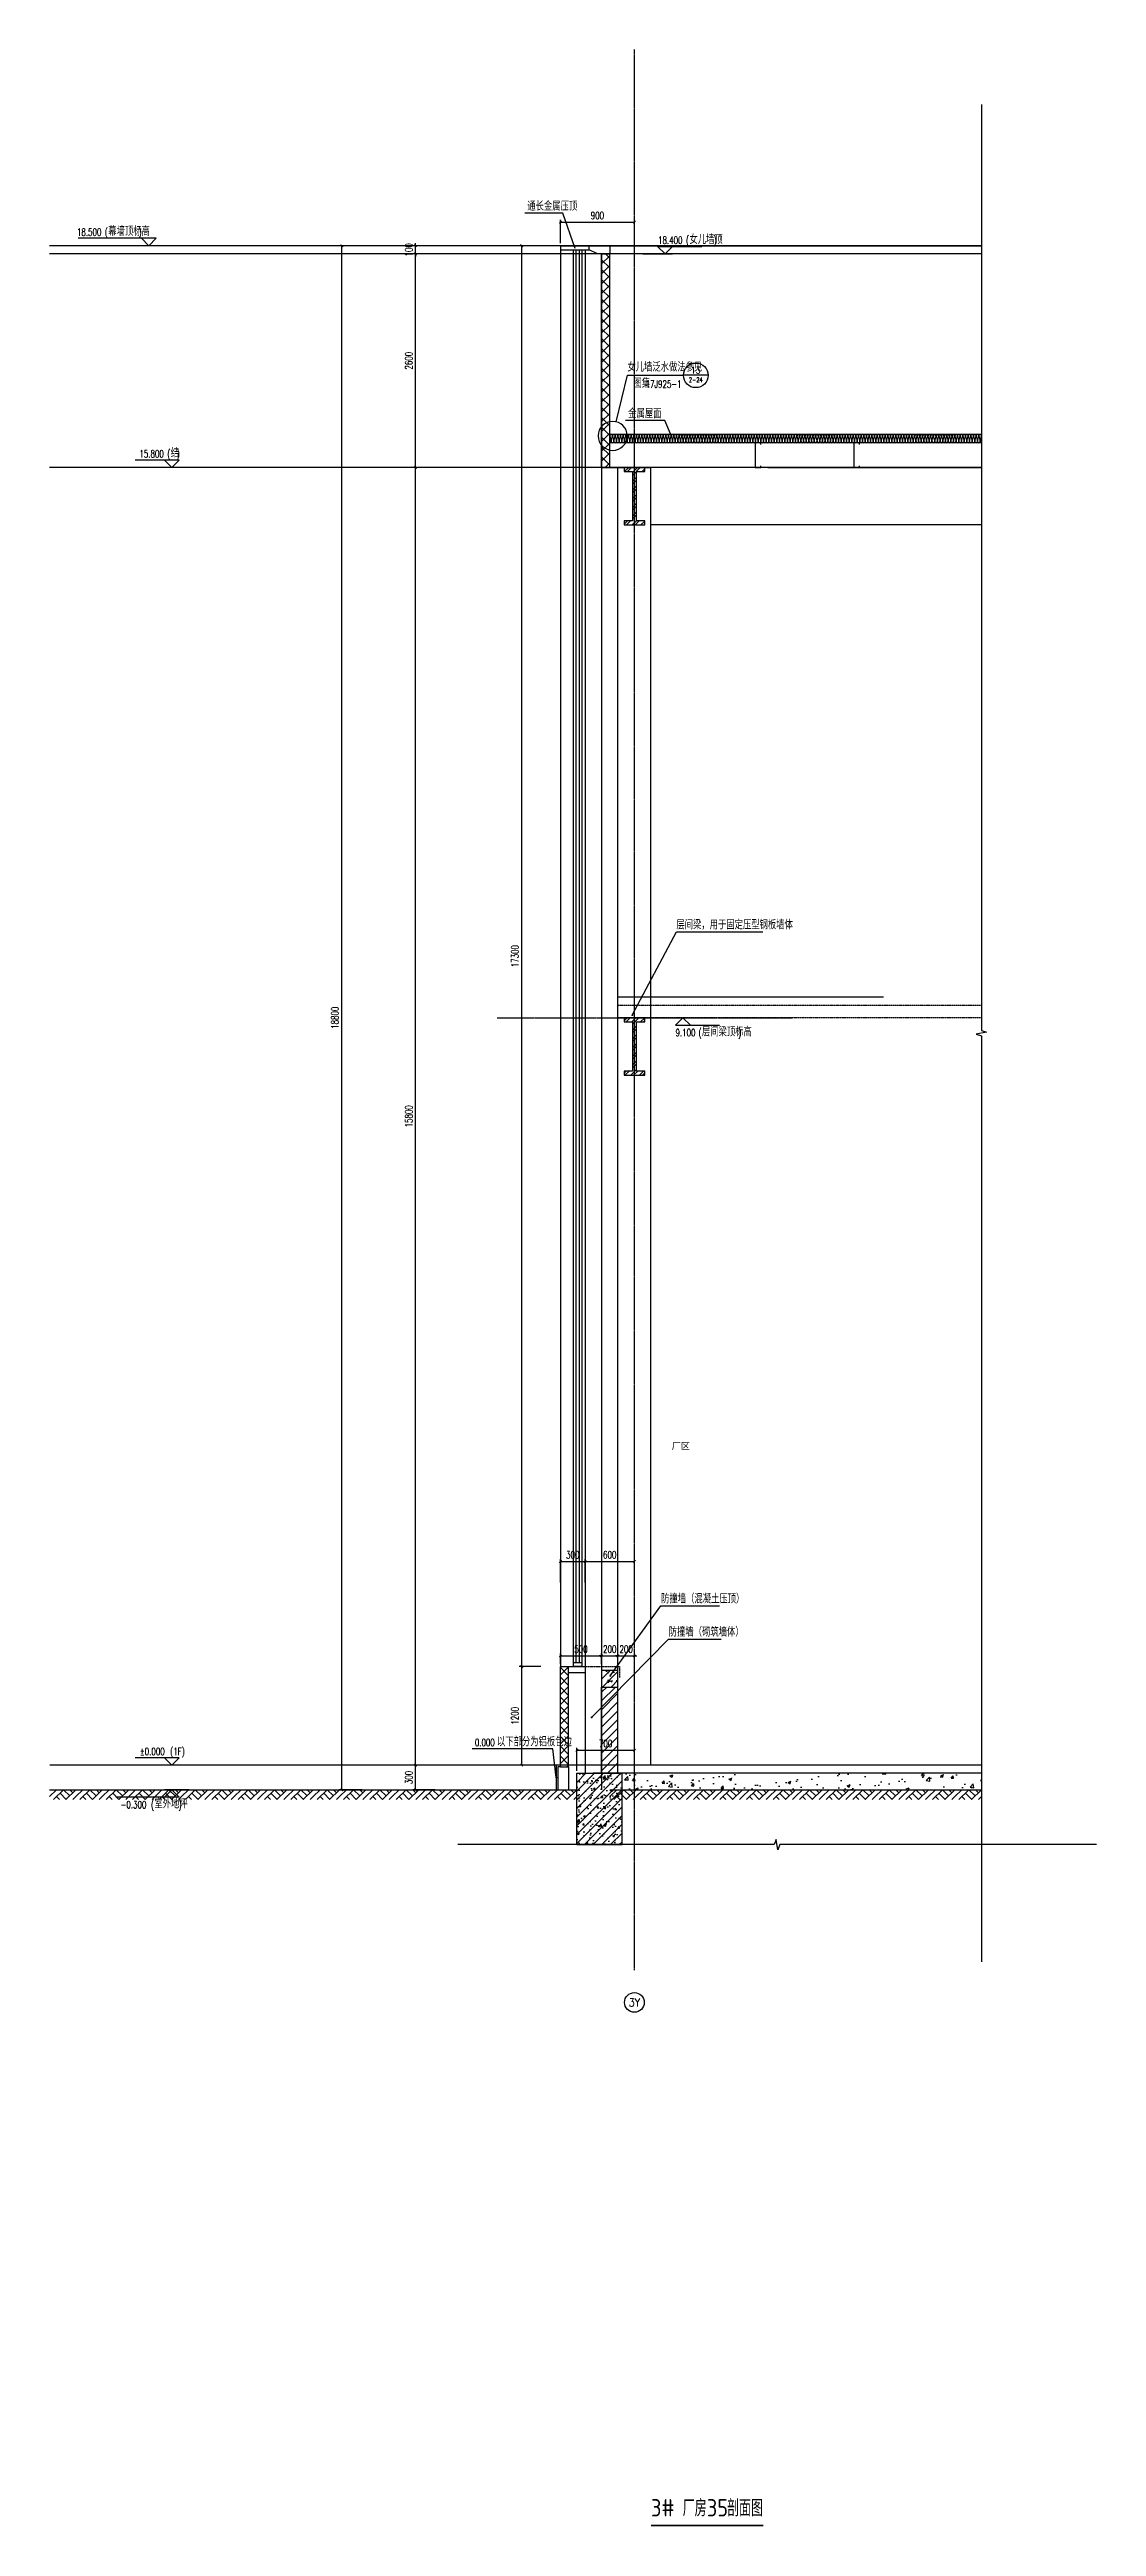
# Model space of a CAD drawing. Extents: x -1899985 to 1774885, y 556286 to 2175695.
# Drawn here: x -494361 to -481625, y 558987 to 589146 of the extents above; entities that cross this region are included whole.
import ezdxf
from ezdxf.enums import TextEntityAlignment as Align

# ---------------------------------------------------------------- set-up
doc = ezdxf.new("R2010")
doc.units = 0
doc.header["$LTSCALE"] = 10
doc.header["$MEASUREMENT"] = 0
for name, pattern in [('20剖面图$0$__DASH', [0.35, 0.25, -0.1]), ('20剖面图$0$DASH', [0.35, 0.25, -0.1]), ('20剖面图$0$DOTE', [2.42, 2, -0.2, 0.02, -0.2])]:
    doc.linetypes.add(name, pattern=pattern)
doc.layers.get('Defpoints').update_dxf_attribs({"color": 210})
for name, color, linetype in [('20剖面图$0$A-AXIS-D', 1, 'Continuous'), ('20剖面图$0$A-AXIS-DOTE', 14, '20剖面图$0$DOTE'), ('20剖面图$0$A-AXIS-DP', 126, 'Continuous'), ('20剖面图$0$A-AXIS-SYMB', 3, 'Continuous'), ('20剖面图$0$A-CURTAIN', 134, 'Continuous'), ('20剖面图$0$A-HATCH-1', 252, 'Continuous'), ('20剖面图$0$A-HATCH-2', 251, 'Continuous'), ('20剖面图$0$A-LIN-V', 9, 'Continuous'), ('20剖面图$0$A-SFCE', 30, 'Continuous'), ('20剖面图$0$A-WINDOW', 140, 'Continuous'), ('20剖面图$0$AS-COLN', 6, 'Continuous'), ('20剖面图$0$AS-WALL', 40, 'Continuous'), ('20剖面图$0$DIM_ELEV', 3, 'Continuous'), ('20剖面图$0$DIM_SYMB', 3, 'Continuous'), ('20剖面图$0$PUB_HATCH', 8, 'Continuous'), ('20剖面图$0$PUB_TEXT', 7, 'Continuous'), ('20剖面图$0$建-墙-填充', 8, 'Continuous'), ('20剖面图$0$建-柱-钢', 9, 'Continuous'), ('A-LIN-V', 9, 'Continuous'), ('DIM_SYMB', 3, 'Continuous'), ('PUB_TEXT', 7, 'Continuous')]:
    doc.layers.add(name, color=color, linetype=linetype)
doc.layers.add('20剖面图$0$A-加建区域', color=47, linetype='Continuous', plot=False)
doc.styles.add('20剖面图$0$_TCH_AXIS', font='COMPLEX', dxfattribs={"bigfont": 'GBCBIG'})
doc.styles.add('20剖面图$0$_TCH_DIM', font='SIMPLEX', dxfattribs={"bigfont": 'GBCBIG'})
doc.styles.add('20剖面图$0$_TCH_DIM_T3', font='SIMPLEX', dxfattribs={"width": 0.705882, "bigfont": 'GBCBIG'})
doc.styles.add('20剖面图$0$Standard', font='gbenor.shx', dxfattribs={"bigfont": 'gbcbig.shx'})
doc.styles.add('20剖面图$0$图框', font='')
doc.styles.add('_TCH_DIM', font='SIMPLEX', dxfattribs={"bigfont": 'GBCBIG'})
doc.styles.get('20剖面图$0$图框').set_extended_font_data('SimSun')
doc.dimstyles.new('20剖面图$0$_TCH_ARCH&&30', dxfattribs={"dimtxt": 89.25, "dimasz": 30, "dimexe": 30, "dimexo": 30, "dimgap": 37.875, "dimtad": 1, "dimdec": 0, "dimzin": 0, "dimdsep": 46, "dimtxsty": '20剖面图$0$_TCH_DIM_T3', "dimblk": '20剖面图$0$_ArchTick', "dimcen": 0.09, "dimclrt": 7, "dimazin": 2, "dimtfac": 1, "dimtdec": 0, "dimtix": 1, "dimtmove": 2, "dimatfit": 3, "dimfxl": 1, "dimtolj": 1, "dimtzin": 0, "dimarcsym": 0})
pattern_1 = [(45, (60, 0), (-60.000061, 60.000061), []), (135, (60, 0), (-60.000061, -60.000061), [])]
pattern_2 = [(45, (0, 0), (-53.0330086, 53.0330086), []), (45, (35.355, 0), (-53.0330086, 53.0330086), [])]
pattern_3 = [(45, (0, 0), (-53.0330086, 53.0330086), []), (50, (0, 0), (215.178055, -18.82564), [22.5, -247.5]), (355, (0, 0), (-41.6254, 225.65764), [18, -198]), (100.4514, (17.93, -1.57), (173.552815, 206.83186), [19.12206, -210.342634]), (46.1842, (0, 60), (320.17231, -49.6557), [33.75, -371.25]), (96.6356, (26.68, 55.86), (280.39881, 292.23536), [28.68309, -315.5139]), (351.1842, (0, 60), (280.39858, 292.23558), [27, -297]), (21, (30, 45), (179.072116, -120.785667), [22.5, -247.5]), (326, (30, 45), (72.9946, 217.545014), [18, -198]), (71.4514, (44.92, 34.93), (252.06679, 96.75915), [19.12206, -210.342634]), (37.5, (0, 0), (3.6479566, 99.868156), [0, -195.6, 0, -201, 0, -198.75]), (7.5, (0, 0), (78.920861, 118.323514), [0, -114.6, 0, -191.1, 0, -75.75]), (327.5, (-66.9, 0), (160.146731, -6.7664615), [0, -75, 0, -234, 0, -310.5]), (317.5, (-96.9, 0), (174.95585, 30.031495), [0, -97.5, 0, -155.4, 0, -220.5])]

# ---------------------------------------------------------------- blocks, each defined once
blk = doc.blocks.new('20剖面图$0$CURVEPATTERNLIB$SYSLIB$岩棉板')
at = {"color": 0}
for p, q in [((0, -17), (12, -67)), ((12, -67), (24, -17))]:
    blk.add_line(p, q, dxfattribs=at)
for centre, start, end in [((12, -17), 0, 180), ((0, -67), 270, 0), ((24, -67), 180, 270)]:
    blk.add_arc(centre, 12, start, end, dxfattribs=at)
blk = doc.blocks.new('20剖面图$0$$LinePat$素土夯实')
at = {"color": 0}
for p, q in [((0, -210), (210, 0)), ((120, -300), (420, 0)), ((420, 0), (608, -188)), ((495, -300), (795, 0)), ((615, 0), (705, -90)), ((210, -210), (300, -300)), ((315, -105), (502, -293)), ((705, -300), (795, -210))]:
    blk.add_line(p, q, dxfattribs=at)
blk = doc.blocks.new('20剖面图$0$_ArchTick')
at = {"color": 0, "linetype": 'ByBlock', "const_width": 0.4}
blk.add_lwpolyline([(-0.5, -0.5), (0.5, 0.5)], dxfattribs=at)
blk = doc.blocks.new('*D415')
at = {"layer": '20剖面图$0$A-AXIS-DP', "color": 0, "lineweight": -2, "transparency": 16777216}
for p, q in [((-488385, 569457), (-488647, 569457)), ((-488617, 568257), (-488617, 569457)), ((-488385, 568257), (-488647, 568257))]:
    blk.add_line(p, q, dxfattribs=at)
at = {"layer": 'Defpoints', "color": 0, "transparency": 16777216}
for p in [(-488617, 569457), (-488355, 569457), (-488355, 568257)]:
    blk.add_point(p, dxfattribs=at)
at = {"layer": '20剖面图$0$A-AXIS-DP', "color": 0, "lineweight": -2, "transparency": 16777216, "xscale": 30, "yscale": 30, "zscale": 30}
for p, rotation in [((-488617, 569457), 90), ((-488617, 568257), 270)]:
    blk.add_blockref('20剖面图$0$_ArchTick', p, dxfattribs=dict(at, rotation=rotation))
at = {"layer": '20剖面图$0$A-AXIS-DP', "color": 7, "transparency": 16777216, "insert": (-488699, 568857), "char_height": 89.2, "attachment_point": 5, "rotation": 90, "style": '20剖面图$0$_TCH_DIM_T3'}
blk.add_mtext('\\A1;1200', dxfattribs=at)
blk = doc.blocks.new('*D416')
at = {"layer": '20剖面图$0$A-AXIS-DP', "color": 0, "lineweight": -2, "transparency": 16777216}
for p, q in [((-488385, 586757), (-488647, 586757)), ((-488617, 569457), (-488617, 586757)), ((-488385, 569457), (-488647, 569457))]:
    blk.add_line(p, q, dxfattribs=at)
at = {"layer": 'Defpoints', "color": 0, "transparency": 16777216}
for p in [(-488617, 586757), (-488355, 586757), (-488355, 569457)]:
    blk.add_point(p, dxfattribs=at)
at = {"layer": '20剖面图$0$A-AXIS-DP', "color": 0, "lineweight": -2, "transparency": 16777216, "xscale": 30, "yscale": 30, "zscale": 30}
for p, rotation in [((-488617, 586757), 90), ((-488617, 569457), 270)]:
    blk.add_blockref('20剖面图$0$_ArchTick', p, dxfattribs=dict(at, rotation=rotation))
at = {"layer": '20剖面图$0$A-AXIS-DP', "color": 7, "transparency": 16777216, "insert": (-488699, 578107), "char_height": 89.2, "attachment_point": 5, "rotation": 90, "style": '20剖面图$0$_TCH_DIM_T3'}
blk.add_mtext('\\A1;17300', dxfattribs=at)
blk = doc.blocks.new('*D417')
at = {"layer": '20剖面图$0$A-AXIS-D', "color": 0, "lineweight": -2, "transparency": 16777216}
for p, q in [((-490559, 586757), (-490836, 586757)), ((-490806, 567957), (-490806, 586757)), ((-490559, 567957), (-490836, 567957))]:
    blk.add_line(p, q, dxfattribs=at)
at = {"layer": 'Defpoints', "color": 0, "transparency": 16777216}
for p in [(-490806, 586757), (-490529, 586757), (-490529, 567957)]:
    blk.add_point(p, dxfattribs=at)
at = {"layer": '20剖面图$0$A-AXIS-D', "color": 0, "lineweight": -2, "transparency": 16777216, "xscale": 30, "yscale": 30, "zscale": 30}
for p, rotation in [((-490806, 586757), 90), ((-490806, 567957), 270)]:
    blk.add_blockref('20剖面图$0$_ArchTick', p, dxfattribs=dict(at, rotation=rotation))
at = {"layer": '20剖面图$0$A-AXIS-D', "color": 7, "transparency": 16777216, "insert": (-490889, 577357), "char_height": 89.2, "attachment_point": 5, "rotation": 90, "style": '20剖面图$0$_TCH_DIM_T3'}
blk.add_mtext('\\A1;18800', dxfattribs=at)
blk = doc.blocks.new('*D418')
at = {"layer": '20剖面图$0$A-AXIS-D', "color": 0, "lineweight": -2, "transparency": 16777216}
for p, q in [((-489670, 568257), (-489940, 568257)), ((-489910, 567957), (-489910, 568257)), ((-489670, 567957), (-489940, 567957))]:
    blk.add_line(p, q, dxfattribs=at)
at = {"layer": 'Defpoints', "color": 0, "transparency": 16777216}
for p in [(-489910, 568257), (-489640, 568257), (-489640, 567957)]:
    blk.add_point(p, dxfattribs=at)
at = {"layer": '20剖面图$0$A-AXIS-D', "color": 0, "lineweight": -2, "transparency": 16777216, "xscale": 30, "yscale": 30, "zscale": 30}
for p, rotation in [((-489910, 568257), 90), ((-489910, 567957), 270)]:
    blk.add_blockref('20剖面图$0$_ArchTick', p, dxfattribs=dict(at, rotation=rotation))
at = {"layer": '20剖面图$0$A-AXIS-D', "color": 7, "transparency": 16777216, "insert": (-489992, 568107), "char_height": 89.2, "attachment_point": 5, "rotation": 90, "style": '20剖面图$0$_TCH_DIM_T3'}
blk.add_mtext('\\A1;300', dxfattribs=at)
blk = doc.blocks.new('*D419')
at = {"layer": '20剖面图$0$A-AXIS-D', "color": 0, "lineweight": -2, "transparency": 16777216}
for p, q in [((-489670, 584057), (-489940, 584057)), ((-489910, 568257), (-489910, 584057)), ((-489670, 568257), (-489940, 568257))]:
    blk.add_line(p, q, dxfattribs=at)
at = {"layer": 'Defpoints', "color": 0, "transparency": 16777216}
for p in [(-489910, 584057), (-489640, 584057), (-489640, 568257)]:
    blk.add_point(p, dxfattribs=at)
at = {"layer": '20剖面图$0$A-AXIS-D', "color": 0, "lineweight": -2, "transparency": 16777216, "xscale": 30, "yscale": 30, "zscale": 30}
for p, rotation in [((-489910, 584057), 90), ((-489910, 568257), 270)]:
    blk.add_blockref('20剖面图$0$_ArchTick', p, dxfattribs=dict(at, rotation=rotation))
at = {"layer": '20剖面图$0$A-AXIS-D', "color": 7, "transparency": 16777216, "insert": (-489992, 576157), "char_height": 89.2, "attachment_point": 5, "rotation": 90, "style": '20剖面图$0$_TCH_DIM_T3'}
blk.add_mtext('\\A1;15800', dxfattribs=at)
blk = doc.blocks.new('*D420')
at = {"layer": '20剖面图$0$A-AXIS-D', "color": 0, "lineweight": -2, "transparency": 16777216}
for p, q in [((-489670, 586657), (-489940, 586657)), ((-489910, 584057), (-489910, 586657)), ((-489670, 584057), (-489940, 584057))]:
    blk.add_line(p, q, dxfattribs=at)
at = {"layer": 'Defpoints', "color": 0, "transparency": 16777216}
for p in [(-489910, 586657), (-489640, 586657), (-489640, 584057)]:
    blk.add_point(p, dxfattribs=at)
at = {"layer": '20剖面图$0$A-AXIS-D', "color": 0, "lineweight": -2, "transparency": 16777216, "xscale": 30, "yscale": 30, "zscale": 30}
for p, rotation in [((-489910, 586657), 90), ((-489910, 584057), 270)]:
    blk.add_blockref('20剖面图$0$_ArchTick', p, dxfattribs=dict(at, rotation=rotation))
at = {"layer": '20剖面图$0$A-AXIS-D', "color": 7, "transparency": 16777216, "insert": (-489992, 585357), "char_height": 89.2, "attachment_point": 5, "rotation": 90, "style": '20剖面图$0$_TCH_DIM_T3'}
blk.add_mtext('\\A1;2600', dxfattribs=at)
blk = doc.blocks.new('*D421')
at = {"layer": '20剖面图$0$A-AXIS-D', "color": 0, "lineweight": -2, "transparency": 16777216}
for p, q in [((-489670, 586757), (-489940, 586757)), ((-489670, 586657), (-489940, 586657)), ((-489910, 586757), (-489910, 586787)), ((-489910, 586657), (-489910, 586757)), ((-489910, 586657), (-489910, 586627))]:
    blk.add_line(p, q, dxfattribs=at)
at = {"layer": 'Defpoints', "color": 0, "transparency": 16777216}
for p in [(-489910, 586757), (-489640, 586757), (-489640, 586657)]:
    blk.add_point(p, dxfattribs=at)
at = {"layer": '20剖面图$0$A-AXIS-D', "color": 0, "lineweight": -2, "transparency": 16777216, "xscale": 30, "yscale": 30, "zscale": 30}
for p, rotation in [((-489910, 586757), 270), ((-489910, 586657), 90)]:
    blk.add_blockref('20剖面图$0$_ArchTick', p, dxfattribs=dict(at, rotation=rotation))
at = {"layer": '20剖面图$0$A-AXIS-D', "color": 7, "transparency": 16777216, "insert": (-489992, 586707), "char_height": 89.2, "attachment_point": 5, "rotation": 90, "style": '20剖面图$0$_TCH_DIM_T3'}
blk.add_mtext('\\A1;100', dxfattribs=at)
blk = doc.blocks.new('*D422')
at = {"layer": '20剖面图$0$A-AXIS-DP', "color": 0, "lineweight": -2, "transparency": 16777216}
for p, q in [((-488146, 586787), (-488146, 587074)), ((-488146, 587044), (-487246, 587044)), ((-487246, 586787), (-487246, 587074))]:
    blk.add_line(p, q, dxfattribs=at)
at = {"layer": 'Defpoints', "color": 0, "transparency": 16777216}
for p in [(-487246, 587044), (-488146, 586757), (-487246, 586757)]:
    blk.add_point(p, dxfattribs=at)
at = {"layer": '20剖面图$0$A-AXIS-DP', "color": 0, "lineweight": -2, "transparency": 16777216, "xscale": 30, "yscale": 30, "zscale": 30, "rotation": 180}
blk.add_blockref('20剖面图$0$_ArchTick', (-488146, 587044), dxfattribs=at)
at = {"layer": '20剖面图$0$A-AXIS-DP', "color": 0, "lineweight": -2, "transparency": 16777216, "xscale": 30, "yscale": 30, "zscale": 30}
blk.add_blockref('20剖面图$0$_ArchTick', (-487246, 587044), dxfattribs=at)
at = {"layer": '20剖面图$0$A-AXIS-DP', "color": 7, "transparency": 16777216, "insert": (-487696, 587126), "char_height": 89.2, "attachment_point": 5, "style": '20剖面图$0$_TCH_DIM_T3'}
blk.add_mtext('\\A1;900', dxfattribs=at)
blk = doc.blocks.new('*D423')
at = {"layer": '20剖面图$0$A-AXIS-DP', "color": 0, "lineweight": -2, "transparency": 16777216}
for p, q in [((-488146, 570479), (-488146, 570766)), ((-488146, 570736), (-487846, 570736)), ((-487846, 570479), (-487846, 570766))]:
    blk.add_line(p, q, dxfattribs=at)
at = {"layer": 'Defpoints', "color": 0, "transparency": 16777216}
for p in [(-487846, 570736), (-488146, 570449), (-487846, 570449)]:
    blk.add_point(p, dxfattribs=at)
at = {"layer": '20剖面图$0$A-AXIS-DP', "color": 0, "lineweight": -2, "transparency": 16777216, "xscale": 30, "yscale": 30, "zscale": 30, "rotation": 180}
blk.add_blockref('20剖面图$0$_ArchTick', (-488146, 570736), dxfattribs=at)
at = {"layer": '20剖面图$0$A-AXIS-DP', "color": 0, "lineweight": -2, "transparency": 16777216, "xscale": 30, "yscale": 30, "zscale": 30}
blk.add_blockref('20剖面图$0$_ArchTick', (-487846, 570736), dxfattribs=at)
at = {"layer": '20剖面图$0$A-AXIS-DP', "color": 7, "transparency": 16777216, "insert": (-487996, 570818), "char_height": 89.2, "attachment_point": 5, "style": '20剖面图$0$_TCH_DIM_T3'}
blk.add_mtext('\\A1;300', dxfattribs=at)
blk = doc.blocks.new('*D424')
at = {"layer": '20剖面图$0$A-AXIS-DP', "color": 0, "lineweight": -2, "transparency": 16777216}
for p, q in [((-487846, 570479), (-487846, 570766)), ((-487846, 570736), (-487246, 570736)), ((-487246, 570479), (-487246, 570766))]:
    blk.add_line(p, q, dxfattribs=at)
at = {"layer": 'Defpoints', "color": 0, "transparency": 16777216}
for p in [(-487246, 570736), (-487846, 570449), (-487246, 570449)]:
    blk.add_point(p, dxfattribs=at)
at = {"layer": '20剖面图$0$A-AXIS-DP', "color": 0, "lineweight": -2, "transparency": 16777216, "xscale": 30, "yscale": 30, "zscale": 30, "rotation": 180}
blk.add_blockref('20剖面图$0$_ArchTick', (-487846, 570736), dxfattribs=at)
at = {"layer": '20剖面图$0$A-AXIS-DP', "color": 0, "lineweight": -2, "transparency": 16777216, "xscale": 30, "yscale": 30, "zscale": 30}
blk.add_blockref('20剖面图$0$_ArchTick', (-487246, 570736), dxfattribs=at)
at = {"layer": '20剖面图$0$A-AXIS-DP', "color": 7, "transparency": 16777216, "insert": (-487546, 570818), "char_height": 89.2, "attachment_point": 5, "style": '20剖面图$0$_TCH_DIM_T3'}
blk.add_mtext('\\A1;600', dxfattribs=at)
blk = doc.blocks.new('*D469')
at = {"layer": '20剖面图$0$A-AXIS-DP', "color": 0, "lineweight": -2, "transparency": 16777216}
for p, q in [((-488146, 569487), (-488146, 569617)), ((-488146, 569587), (-487646, 569587)), ((-487646, 569487), (-487646, 569617))]:
    blk.add_line(p, q, dxfattribs=at)
at = {"layer": 'Defpoints', "color": 0, "transparency": 16777216}
for p in [(-488146, 569457), (-487646, 569587), (-487646, 569457)]:
    blk.add_point(p, dxfattribs=at)
at = {"layer": '20剖面图$0$A-AXIS-DP', "color": 0, "lineweight": -2, "transparency": 16777216, "xscale": 30, "yscale": 30, "zscale": 30, "rotation": 180}
blk.add_blockref('20剖面图$0$_ArchTick', (-488146, 569587), dxfattribs=at)
at = {"layer": '20剖面图$0$A-AXIS-DP', "color": 0, "lineweight": -2, "transparency": 16777216, "xscale": 30, "yscale": 30, "zscale": 30}
blk.add_blockref('20剖面图$0$_ArchTick', (-487646, 569587), dxfattribs=at)
at = {"layer": '20剖面图$0$A-AXIS-DP', "color": 7, "transparency": 16777216, "insert": (-487896, 569669), "char_height": 89.2, "attachment_point": 5, "style": '20剖面图$0$_TCH_DIM_T3'}
blk.add_mtext('\\A1;500', dxfattribs=at)
blk = doc.blocks.new('*D470')
at = {"layer": '20剖面图$0$A-AXIS-DP', "color": 0, "lineweight": -2, "transparency": 16777216}
for p, q in [((-487646, 569587), (-487676, 569587)), ((-487646, 569487), (-487646, 569617)), ((-487646, 569587), (-487446, 569587)), ((-487446, 569487), (-487446, 569617)), ((-487446, 569587), (-487416, 569587))]:
    blk.add_line(p, q, dxfattribs=at)
at = {"layer": 'Defpoints', "color": 0, "transparency": 16777216}
for p in [(-487646, 569457), (-487446, 569587), (-487446, 569457)]:
    blk.add_point(p, dxfattribs=at)
at = {"layer": '20剖面图$0$A-AXIS-DP', "color": 0, "lineweight": -2, "transparency": 16777216, "xscale": 30, "yscale": 30, "zscale": 30}
blk.add_blockref('20剖面图$0$_ArchTick', (-487646, 569587), dxfattribs=at)
at = {"layer": '20剖面图$0$A-AXIS-DP', "color": 0, "lineweight": -2, "transparency": 16777216, "xscale": 30, "yscale": 30, "zscale": 30, "rotation": 180}
blk.add_blockref('20剖面图$0$_ArchTick', (-487446, 569587), dxfattribs=at)
at = {"layer": '20剖面图$0$A-AXIS-DP', "color": 7, "transparency": 16777216, "insert": (-487546, 569669), "char_height": 89.2, "attachment_point": 5, "style": '20剖面图$0$_TCH_DIM_T3'}
blk.add_mtext('\\A1;200', dxfattribs=at)
blk = doc.blocks.new('*D471')
at = {"layer": '20剖面图$0$A-AXIS-DP', "color": 0, "lineweight": -2, "transparency": 16777216}
for p, q in [((-487446, 569587), (-487476, 569587)), ((-487446, 569487), (-487446, 569617)), ((-487446, 569587), (-487246, 569587)), ((-487246, 569487), (-487246, 569617)), ((-487246, 569587), (-487216, 569587))]:
    blk.add_line(p, q, dxfattribs=at)
at = {"layer": 'Defpoints', "color": 0, "transparency": 16777216}
for p in [(-487446, 569457), (-487246, 569587), (-487246, 569457)]:
    blk.add_point(p, dxfattribs=at)
at = {"layer": '20剖面图$0$A-AXIS-DP', "color": 0, "lineweight": -2, "transparency": 16777216, "xscale": 30, "yscale": 30, "zscale": 30}
blk.add_blockref('20剖面图$0$_ArchTick', (-487446, 569587), dxfattribs=at)
at = {"layer": '20剖面图$0$A-AXIS-DP', "color": 0, "lineweight": -2, "transparency": 16777216, "xscale": 30, "yscale": 30, "zscale": 30, "rotation": 180}
blk.add_blockref('20剖面图$0$_ArchTick', (-487246, 569587), dxfattribs=at)
at = {"layer": '20剖面图$0$A-AXIS-DP', "color": 7, "transparency": 16777216, "insert": (-487346, 569669), "char_height": 89.2, "attachment_point": 5, "style": '20剖面图$0$_TCH_DIM_T3'}
blk.add_mtext('\\A1;200', dxfattribs=at)
blk = doc.blocks.new('*D494')
at = {"layer": '20剖面图$0$A-AXIS-DP', "color": 0, "lineweight": -2, "transparency": 16777216}
for p, q in [((-487946, 568187), (-487946, 568468)), ((-487946, 568438), (-487246, 568438)), ((-487246, 568187), (-487246, 568468))]:
    blk.add_line(p, q, dxfattribs=at)
at = {"layer": 'Defpoints', "color": 0, "transparency": 16777216}
for p in [(-487246, 568438), (-487946, 568157), (-487246, 568157)]:
    blk.add_point(p, dxfattribs=at)
at = {"layer": '20剖面图$0$A-AXIS-DP', "color": 0, "lineweight": -2, "transparency": 16777216, "xscale": 30, "yscale": 30, "zscale": 30, "rotation": 180}
blk.add_blockref('20剖面图$0$_ArchTick', (-487946, 568438), dxfattribs=at)
at = {"layer": '20剖面图$0$A-AXIS-DP', "color": 0, "lineweight": -2, "transparency": 16777216, "xscale": 30, "yscale": 30, "zscale": 30}
blk.add_blockref('20剖面图$0$_ArchTick', (-487246, 568438), dxfattribs=at)
at = {"layer": '20剖面图$0$A-AXIS-DP', "color": 7, "transparency": 16777216, "insert": (-487596, 568520), "char_height": 89.2, "attachment_point": 5, "style": '20剖面图$0$_TCH_DIM_T3'}
blk.add_mtext('\\A1;700', dxfattribs=at)
blk = doc.blocks.new('20剖面图')
at = {"layer": '20剖面图$0$A-HATCH-1'}
h = blk.add_hatch(dxfattribs=at)
h.set_pattern_fill('混凝土', color=256, scale=50)
h.set_pattern_definition([(50, (0, 0), (358.63009, -31.37607), [37.5, -412.5]), (355, (0, 0), (-69.37567, 376.09607), [30, -330]), (100.4514, (29.9, -2.6), (289.25469, 344.71977), [31.8701, -350.57106]), (46.1842, (0, 100), (533.62052, -82.7595), [56.25, -618.75]), (96.6356, (44.47, 93.1), (467.33135, 487.05894), [47.80514, -525.8565]), (351.1842, (0, 100), (467.33097, 487.0593), [45, -495]), (21, (50, 75), (298.45353, -201.30945), [37.5, -412.5]), (326, (50, 75), (121.65767, 362.57502), [30, -330]), (71.4514, (74.87, 58.22), (420.11131, 161.26525), [31.8701, -350.57106]), (37.5, (0, 0), (6.079928, 166.446927), [0, -326, 0, -335, 0, -331.25]), (7.5, (0, 0), (131.53477, 197.205856), [0, -191, 0, -318.5, 0, -126.25]), (327.5, (-111.5, 0), (266.911218, -11.277436), [0, -125, 0, -390, 0, -517.5]), (317.5, (-161.5, 0), (291.593085, 50.05249), [0, -162.5, 0, -259, 0, -367.5])])
h.paths.add_polyline_path([(-483023.6, 567957.5), (-483023.6, 568157.5), (-487846, 568157.5), (-487846, 567957.5)])
at = {"layer": '20剖面图$0$PUB_HATCH'}
h = blk.add_hatch(dxfattribs=at)
h.set_pattern_fill('多孔材料', color=256, scale=30, style=0)
h.set_pattern_definition(pattern_1)
h.paths.add_polyline_path([(-487546, 584057.5), (-487546, 586657.5), (-487646, 586657.5), (-487646, 584057.5)])
h = blk.add_hatch(dxfattribs=at)
h.set_pattern_fill('多孔材料', color=256, scale=30, style=0)
h.set_pattern_definition(pattern_1)
h.paths.add_polyline_path([(-488046, 568237.5), (-488046, 569457.5), (-488146, 569457.5), (-488146, 568237.5)])
h = blk.add_hatch(dxfattribs=at)
h.set_pattern_fill('钢筋混凝土', color=256, scale=30, style=0)
h.set_pattern_definition(pattern_3)
h.paths.add_polyline_path([(-487646, 569207.5), (-487446, 569207.5), (-487446, 569407.5), (-487646, 569407.5)])
h = blk.add_hatch(dxfattribs=at)
h.set_pattern_fill('普通砖', color=256, scale=30, style=0)
h.set_pattern_definition([(45, (0, 53.85), (-53.03303, 53.03303), [])])
h.paths.add_polyline_path([(-487446, 569207.5), (-487646, 569207.5), (-487646, 568157.5), (-487446, 568157.5)])
h = blk.add_hatch(dxfattribs=at)
h.set_pattern_fill('钢筋混凝土', color=256, scale=30, style=0)
h.set_pattern_definition(pattern_3)
h.paths.add_polyline_path([(-487396, 567290), (-487396, 568157.5), (-487946, 568157.5), (-487946, 567290)])
at = {"layer": '20剖面图$0$建-墙-填充'}
h = blk.add_hatch(dxfattribs=at)
h.set_pattern_fill('金属', color=256, scale=30, style=0)
h.set_pattern_definition(pattern_2)
h.paths.add_polyline_path([(-487371, 584057.5), (-487371, 584007.5), (-487271, 584007.5), (-487271, 583407.5), (-487371, 583407.5), (-487371, 583357.5), (-487121, 583357.5), (-487121, 583407.5), (-487221, 583407.5), (-487221, 584007.5), (-487121, 584007.5), (-487121, 584057.5)])
h = blk.add_hatch(dxfattribs=at)
h.set_pattern_fill('金属', color=256, scale=30, style=0)
h.set_pattern_definition(pattern_2)
h.paths.add_polyline_path([(-487371, 577357.5), (-487371, 577307.5), (-487271, 577307.5), (-487271, 576707.5), (-487371, 576707.5), (-487371, 576657.5), (-487121, 576657.5), (-487121, 576707.5), (-487221, 576707.5), (-487221, 577307.5), (-487121, 577307.5), (-487121, 577357.5)])
at = {"layer": '20剖面图$0$A-AXIS-D'}
blk.add_circle((-487246, 565367.9), 120, dxfattribs=at)
at = {"layer": '20剖面图$0$A-AXIS-DOTE'}
for p, q in [((-487246, 565758.8), (-487246, 589146)), ((-488915.1, 577357.5), (-485324.7, 577357.5))]:
    blk.add_line(p, q, dxfattribs=at)
at = {"layer": '20剖面图$0$A-AXIS-DOTE', "linetype": '20剖面图$0$__DASH', "ltscale": 2}
for p, q in [((-483023.6, 586757.5), (-494361.2, 586757.5)), ((-483023.6, 586657.5), (-494361.2, 586657.5)), ((-483023.6, 584057.5), (-494361.2, 584057.5)), ((-484330.4, 568257.5), (-494361.2, 568257.5))]:
    blk.add_line(p, q, dxfattribs=at)
at = {"layer": '20剖面图$0$A-AXIS-SYMB'}
for p, q in [((-487468.6, 584613.6), (-487331, 585179.2)), ((-487331, 585179.2), (-486649.2, 585179.2)), ((-486349.2, 585179.2), (-486649.2, 585179.2)), ((-487272.3, 577388.5), (-486735.2, 578403)), ((-486735.2, 578403), (-485682.1, 578403)), ((-487539.8, 569344.5), (-486923.8, 570196.7)), ((-486923.8, 570196.7), (-486210, 570196.7)), ((-487767, 568837.4), (-486831.9, 569792.1)), ((-486831.9, 569792.1), (-486190.9, 569792.1)), ((-488239.4, 568455.5), (-489219.4, 568455.5)), ((-488196, 568107.5), (-488239.4, 568455.5))]:
    blk.add_line(p, q, dxfattribs=at)
blk.add_lwpolyline([(-487333.3, 584441.5, 1), (-487687.4, 584441.5, 1)], format="xyb", close=True, dxfattribs=at)
at = {"layer": '20剖面图$0$A-AXIS-SYMB', "const_width": 12}
for points in [[(-487275.1, 577383.2, 1), (-487269.5, 577393.8, 1)], [(-487543.3, 569339.7, 1), (-487536.3, 569349.4, 1)], [(-487771.2, 568833.1, 1), (-487762.8, 568841.7, 1)], [(-488195.3, 568101.5, 1), (-488196.8, 568113.4, 1)]]:
    blk.add_lwpolyline(points, format="xyb", close=True, dxfattribs=at)
at = {"layer": '20剖面图$0$A-AXIS-SYMB'}
blk.add_circle((-486499.2, 585179.2), 150, dxfattribs=at)
at = {"layer": '20剖面图$0$A-CURTAIN', "const_width": 15}
blk.add_lwpolyline([(-488146, 568257.5), (-488196, 568257.5), (-488196, 567957.5)], dxfattribs=at)
at = {"layer": '20剖面图$0$A-CURTAIN'}
blk.add_lwpolyline([(-488146, 568237.5), (-488176, 568237.5), (-488176, 567957.5)], dxfattribs=at)
at = {"layer": '20剖面图$0$A-LIN-V'}
for p, q in [((-488146, 586757.5), (-487846, 586757.5)), ((-488146, 586757.5), (-488146, 569457.5)), ((-488146, 586707.5), (-487796, 586707.5)), ((-487846, 586757.5), (-483023.6, 586757.5)), ((-487846, 586707.5), (-487846, 568157.5)), ((-487646, 586657.5), (-487646, 567957.5)), ((-487246, 584057.5), (-487646, 584057.5)), ((-487646, 584057.5), (-487046, 584057.5)), ((-487446, 568257.5), (-487446, 584057.5)), ((-483023.6, 584057.5), (-487096, 584057.5)), ((-487046, 568257.5), (-487046, 584057.5)), ((-485621.6, 584057.5), (-486271.6, 584057.5)), ((-485621.6, 584057.5), (-483023.6, 584057.5)), ((-483023.6, 583357.5), (-487046, 583357.5)), ((-488046, 568237.5), (-488046, 567957.5))]:
    blk.add_line(p, q, dxfattribs=at)
for points in [[(-485708.4, 584337.5), (-485708.4, 584357.5), (-485778.4, 584357.5), (-485778.4, 584057.5), (-485708.4, 584057.5), (-485708.4, 584077.5)], [(-484508.4, 584337.5), (-484508.4, 584357.5), (-484578.4, 584357.5), (-484578.4, 584057.5), (-484508.4, 584057.5), (-484508.4, 584077.5)]]:
    blk.add_lwpolyline(points, dxfattribs=at)
at = {"layer": '20剖面图$0$A-SFCE'}
blk.add_line((-483023.6, 568257.5), (-487646, 568257.5), dxfattribs=at)
at = {"layer": '20剖面图$0$A-SFCE', "linetype": '20剖面图$0$DASH'}
blk.add_lwpolyline([(-487846, 569457.5), (-487596, 569457.5), (-487426, 569457.5), (-487426, 569323.7)], dxfattribs=at)
at = {"layer": '20剖面图$0$A-WINDOW'}
for p, q in [((-487986, 569507.5), (-487986, 586707.5)), ((-487953, 569507.5), (-487953, 586707.5)), ((-487919, 586707.5), (-487919, 569507.5)), ((-487886, 586707.5), (-487886, 569507.5))]:
    blk.add_line(p, q, dxfattribs=at)
for points in [[(-487796, 586757.5), (-487546, 586757.5), (-487546, 586657.5), (-487696, 586657.5), (-487796, 586707.5)], [(-488046, 569457.5), (-487846, 569457.5), (-487846, 569380.5), (-488046, 569380.5)], [(-487986, 569507.5), (-487886, 569507.5), (-487886, 569457.5), (-487986, 569457.5)]]:
    blk.add_lwpolyline(points, close=True, dxfattribs=at)
at = {"layer": '20剖面图$0$A-加建区域', "linetype": '20剖面图$0$__DASH', "ltscale": 2}
blk.add_line((-484215.1, 577607.5), (-487446, 577607.5), dxfattribs=at)
at = {"layer": '20剖面图$0$A-加建区域', "linetype": '20剖面图$0$DASH'}
for points in [[(-483023.6, 577507.5), (-487446, 577507.5)], [(-483023.6, 577357.5), (-487446, 577357.5)]]:
    blk.add_lwpolyline(points, dxfattribs=at)
at = {"layer": '20剖面图$0$AS-COLN'}
for p, q in [((-483023.6, 584457.5), (-487546, 584457.5)), ((-483023.6, 584357.5), (-487546, 584357.5)), ((-487446, 569407.5), (-487646, 569407.5)), ((-487646, 569407.5), (-487646, 569207.5)), ((-487446, 569207.5), (-487446, 569407.5)), ((-487646, 569207.5), (-487446, 569207.5)), ((-487946, 567290), (-487946, 568157.5)), ((-487946, 568157.5), (-487396, 568157.5)), ((-487396, 567290), (-487396, 568157.5)), ((-487946, 567290), (-487396, 567290))]:
    blk.add_line(p, q, dxfattribs=at)
for points in [[(-483023.6, 568157.5), (-487746, 568157.5)], [(-487546, 567957.5), (-483023.6, 567957.5)]]:
    blk.add_lwpolyline(points, dxfattribs=at)
at = {"layer": '20剖面图$0$AS-WALL'}
for p, q in [((-487646, 584057.5), (-487646, 586657.5)), ((-487646, 586657.5), (-487546, 586657.5)), ((-487546, 584057.5), (-487546, 586657.5)), ((-487646, 584057.5), (-487546, 584057.5)), ((-488146, 568237.5), (-488146, 569457.5)), ((-488146, 569457.5), (-488046, 569457.5)), ((-488046, 569457.5), (-487846, 569457.5)), ((-488046, 568237.5), (-488046, 569457.5)), ((-487646, 568157.5), (-487646, 569207.5)), ((-487446, 568157.5), (-487446, 569207.5)), ((-488146, 568237.5), (-488046, 568237.5)), ((-487646, 568157.5), (-487446, 568157.5))]:
    blk.add_line(p, q, dxfattribs=at)
blk.add_lwpolyline([(-494361.2, 567957.5), (-487946, 567957.5), (-487946, 567957.5)], dxfattribs=at)
at = {"layer": '20剖面图$0$DIM_ELEV'}
for p, q in [((-493062.9, 586847.5), (-494014.9, 586847.5)), ((-493152.9, 586757.5), (-493242.9, 586847.5)), ((-492942.9, 586757.5), (-493242.9, 586757.5)), ((-493152.9, 586757.5), (-493062.9, 586847.5)), ((-487143.3, 586657.5), (-486783.3, 586657.5)), ((-486873.3, 586657.5), (-486963.3, 586747.5)), ((-486963.3, 586747.5), (-486426.9, 586747.5)), ((-486873.3, 586657.5), (-486783.3, 586747.5)), ((-492783.2, 584147.5), (-493319.6, 584147.5)), ((-492873.2, 584057.5), (-492963.2, 584147.5)), ((-492663.2, 584057.5), (-492963.2, 584057.5)), ((-492873.2, 584057.5), (-492783.2, 584147.5)), ((-486955.6, 577357.5), (-486565.2, 577357.5)), ((-486655.2, 577357.5), (-486745.2, 577267.5)), ((-486745.2, 577267.5), (-486208.8, 577267.5)), ((-486655.2, 577357.5), (-486565.2, 577267.5)), ((-492783.2, 568347.5), (-493319.6, 568347.5)), ((-492873.2, 568257.5), (-492963.2, 568347.5)), ((-492663.2, 568257.5), (-492963.2, 568257.5)), ((-492873.2, 568257.5), (-492783.2, 568347.5)), ((-492873.2, 567957.5), (-492963.2, 567867.5)), ((-492663.2, 567957.5), (-492963.2, 567957.5)), ((-492873.2, 567957.5), (-492783.2, 567867.5)), ((-492783.2, 567867.5), (-493554.1, 567867.5))]:
    blk.add_line(p, q, dxfattribs=at)
at = {"layer": '20剖面图$0$DIM_SYMB'}
for p, q in [((-486877.2, 584627.7), (-487353.1, 584627.7)), ((-486795.3, 584437.8), (-486877.2, 584627.7))]:
    blk.add_line(p, q, dxfattribs=at)
for points in [[(-483023.6, 588475.8), (-483023.6, 577203.5), (-482960.6, 577180.6), (-483086.6, 577158.4), (-483023.6, 577136), (-483023.6, 565863.8)], [(-481625, 567290), (-485476.8, 567290), (-485499.7, 567227), (-485521.9, 567353), (-485544.3, 567290), (-489396, 567290)]]:
    blk.add_lwpolyline(points, dxfattribs=at)
at = {"layer": '20剖面图$0$DIM_SYMB', "const_width": 12}
blk.add_lwpolyline([(-486793, 584432.3, 1), (-486797.7, 584443.3, 1)], format="xyb", close=True, dxfattribs=at)
at = {"layer": '20剖面图$0$DIM_SYMB', "const_width": 21}
blk.add_lwpolyline([(-487043.7, 558997.7), (-485679.1, 558997.7)], dxfattribs=at)
at = {"layer": '20剖面图$0$建-柱-钢'}
for p, q in [((-487371, 584057.5), (-487371, 584007.5)), ((-487121, 584057.5), (-487371, 584057.5)), ((-487371, 584007.5), (-487271, 584007.5)), ((-487271, 584007.5), (-487271, 583407.5)), ((-487221, 583407.5), (-487221, 584007.5)), ((-487221, 584007.5), (-487121, 584007.5)), ((-487121, 584007.5), (-487121, 584057.5)), ((-487271, 583407.5), (-487371, 583407.5)), ((-487371, 583407.5), (-487371, 583357.5)), ((-487371, 583357.5), (-487121, 583357.5)), ((-487121, 583407.5), (-487221, 583407.5)), ((-487121, 583357.5), (-487121, 583407.5)), ((-487371, 577357.5), (-487371, 577307.5)), ((-487121, 577357.5), (-487371, 577357.5)), ((-487371, 577307.5), (-487271, 577307.5)), ((-487271, 577307.5), (-487271, 576707.5)), ((-487221, 576707.5), (-487221, 577307.5)), ((-487221, 577307.5), (-487121, 577307.5)), ((-487121, 577307.5), (-487121, 577357.5)), ((-487271, 576707.5), (-487371, 576707.5)), ((-487371, 576707.5), (-487371, 576657.5)), ((-487371, 576657.5), (-487121, 576657.5)), ((-487121, 576707.5), (-487221, 576707.5)), ((-487121, 576657.5), (-487121, 576707.5))]:
    blk.add_line(p, q, dxfattribs=at)
at = {"layer": '20剖面图$0$A-HATCH-1', "xscale": 0.4063255905902088, "yscale": 0.4, "zscale": 0.4}
for p in [(-487546, 567957.5), (-487223, 567957.5), (-486900, 567957.5), (-486576.9, 567957.5), (-486253.9, 567957.5), (-485930.9, 567957.5), (-485607.8, 567957.5), (-485284.8, 567957.5), (-484961.8, 567957.5), (-484638.8, 567957.5), (-484315.7, 567957.5), (-483992.7, 567957.5), (-483669.7, 567957.5), (-483346.6, 567957.5)]:
    blk.add_blockref('20剖面图$0$$LinePat$素土夯实', p, dxfattribs=at)
at = {"layer": '20剖面图$0$A-HATCH-2', "xscale": 1.355636637671839, "yscale": 1.351351351351351, "zscale": 1.351351351351351, "rotation": 359.9999999999852}
for p in [(-487546, 584464.5), (-487513.5, 584464.5), (-487480.9, 584464.5), (-487448.4, 584464.5), (-487415.9, 584464.5), (-487383.3, 584464.5), (-487350.8, 584464.5), (-487318.3, 584464.5), (-487285.7, 584464.5), (-487253.2, 584464.5), (-487220.7, 584464.5), (-487188.1, 584464.5), (-487155.6, 584464.5), (-487123.1, 584464.5), (-487090.5, 584464.5), (-487058, 584464.5), (-487025.4, 584464.5), (-486992.9, 584464.5), (-486960.4, 584464.5), (-486927.8, 584464.5), (-486895.3, 584464.5), (-486862.8, 584464.5), (-486830.2, 584464.5), (-486797.7, 584464.5), (-486765.2, 584464.5), (-486732.6, 584464.5), (-486700.1, 584464.5), (-486667.6, 584464.5), (-486635, 584464.5), (-486602.5, 584464.5), (-486570, 584464.5), (-486537.4, 584464.5), (-486504.9, 584464.5), (-486472.3, 584464.5), (-486439.8, 584464.5), (-486407.3, 584464.5), (-486374.7, 584464.5), (-486342.2, 584464.5), (-486309.7, 584464.5), (-486277.1, 584464.5), (-486244.6, 584464.5), (-486212.1, 584464.5), (-486179.5, 584464.5), (-486147, 584464.5), (-486114.5, 584464.5), (-486081.9, 584464.5), (-486049.4, 584464.5), (-486016.9, 584464.5), (-485984.3, 584464.5), (-485951.8, 584464.5), (-485919.2, 584464.5), (-485886.7, 584464.5), (-485854.2, 584464.5), (-485821.6, 584464.5), (-485789.1, 584464.5), (-485756.6, 584464.5), (-485724, 584464.5), (-485691.5, 584464.5), (-485659, 584464.5), (-485626.4, 584464.5), (-485593.9, 584464.5), (-485561.4, 584464.5), (-485528.8, 584464.5), (-485496.3, 584464.5), (-485463.8, 584464.5), (-485431.2, 584464.5), (-485398.7, 584464.5), (-485366.1, 584464.5), (-485333.6, 584464.5), (-485301.1, 584464.5), (-485268.5, 584464.5), (-485236, 584464.5), (-485203.5, 584464.5), (-485170.9, 584464.5), (-485138.4, 584464.5), (-485105.9, 584464.5), (-485073.3, 584464.5), (-485040.8, 584464.5), (-485008.3, 584464.5), (-484975.7, 584464.5), (-484943.2, 584464.5), (-484910.7, 584464.5), (-484878.1, 584464.5), (-484845.6, 584464.5), (-484813, 584464.5), (-484780.5, 584464.5), (-484748, 584464.5), (-484715.4, 584464.5), (-484682.9, 584464.5), (-484650.4, 584464.5), (-484617.8, 584464.5), (-484585.3, 584464.5), (-484552.8, 584464.5), (-484520.2, 584464.5), (-484487.7, 584464.5), (-484455.2, 584464.5), (-484422.6, 584464.5), (-484390.1, 584464.5), (-484357.6, 584464.5), (-484325, 584464.5), (-484292.5, 584464.5), (-484259.9, 584464.5), (-484227.4, 584464.5), (-484194.9, 584464.5), (-484162.3, 584464.5), (-484129.8, 584464.5), (-484097.3, 584464.5), (-484064.7, 584464.5), (-484032.2, 584464.5), (-483999.7, 584464.5), (-483967.1, 584464.5), (-483934.6, 584464.5), (-483902.1, 584464.5), (-483869.5, 584464.5), (-483837, 584464.5), (-483804.5, 584464.5), (-483771.9, 584464.5), (-483739.4, 584464.5), (-483706.8, 584464.5), (-483674.3, 584464.5), (-483641.8, 584464.5), (-483609.2, 584464.5), (-483576.7, 584464.5), (-483544.2, 584464.5), (-483511.6, 584464.5), (-483479.1, 584464.5), (-483446.6, 584464.5), (-483414, 584464.5), (-483381.5, 584464.5), (-483349, 584464.5), (-483316.4, 584464.5), (-483283.9, 584464.5), (-483251.4, 584464.5), (-483218.8, 584464.5), (-483186.3, 584464.5), (-483153.8, 584464.5), (-483121.2, 584464.5), (-483088.7, 584464.5), (-483056.1, 584464.5)]:
    blk.add_blockref('20剖面图$0$CURVEPATTERNLIB$SYSLIB$岩棉板', p, dxfattribs=at)
at = {"layer": '20剖面图$0$A-HATCH-2', "xscale": 0.4034714446911708, "yscale": 0.4, "zscale": 0.4}
for p in [(-494361.2, 567957.5), (-494040.4, 567957.5), (-493719.7, 567957.5), (-493398.9, 567957.5), (-493078.2, 567957.5), (-492757.4, 567957.5), (-492436.6, 567957.5), (-492115.9, 567957.5), (-491795.1, 567957.5), (-491474.4, 567957.5), (-491153.6, 567957.5), (-490832.9, 567957.5), (-490512.1, 567957.5), (-490191.3, 567957.5), (-489870.6, 567957.5), (-489549.8, 567957.5), (-489229.1, 567957.5), (-488908.3, 567957.5), (-488587.5, 567957.5), (-488266.8, 567957.5)]:
    blk.add_blockref('20剖面图$0$$LinePat$素土夯实', p, dxfattribs=at)
at = {"layer": '20剖面图$0$PUB_TEXT', "style": '20剖面图$0$_TCH_DIM', "width": 0.705882}
for s, height, p in [('18.500', 89.25, (-494028.4, 586879)), ('(', 89.2, (-493689.4, 586879)), (')', 89.2, (-493278.8, 586879)), ('18.400', 89.25, (-486957.8, 586779)), ('(', 89.2, (-486618.8, 586779)), (')', 89.2, (-486281.9, 586779)), ('17J925-1', 89.25, (-487109.7, 585028.3)), ('15.800', 89.25, (-493268.6, 584179)), ('(', 89.2, (-492929.6, 584179)), (')', 89.2, (-492813.9, 584179)), ('9.100', 89.25, (-486745.8, 577131)), ('(', 89.2, (-486466.8, 577131)), (')', 89.2, (-485982.5, 577131)), ('0.000', 89.25, (-489187.9, 568487)), ('%%P0.000', 89.25, (-493262.6, 568379)), ('(1F)', 89.25, (-492893.6, 568379)), ('-0.300', 89.25, (-493497.1, 567731)), ('(', 89.2, (-493128.1, 567731)), (')', 89.2, (-492791.2, 567731))]:
    blk.add_text(s, height=height, dxfattribs=at).set_placement(p)
at = {"layer": '20剖面图$0$PUB_TEXT'}
for s, height, style, p in [('幕墙顶标高', 101.28, '20剖面图$0$_TCH_DIM', (-493647.4, 586879)), ('女儿墙顶', 101.28, '20剖面图$0$_TCH_DIM', (-486576.8, 586779)), ('女儿墙泛水做法参见', 101.28, '20剖面图$0$_TCH_DIM', (-487331.9, 585225.4)), ('图集', 101.28, '20剖面图$0$_TCH_DIM', (-487257.1, 585028.3)), ('金属屋面', 101.28, '20剖面图$0$_TCH_DIM', (-487321.6, 584659.2)), ('结', 101.3, '20剖面图$0$_TCH_DIM', (-492887.6, 584179)), ('层间梁，用于固定压型钢板墙体', 101.277, '20剖面图$0$_TCH_DIM', (-486735.6, 578434.5)), ('层间梁顶标高', 101.28, '20剖面图$0$_TCH_DIM', (-486424.8, 577131)), ('厂区', 79.3, '20剖面图$0$图框', (-486792.8, 572102.8)), ('防撞墙（混凝土压顶）', 101.28, '20剖面图$0$_TCH_DIM', (-486921.4, 570228.2)), ('防撞墙（砌筑墙体）', 101.28, '20剖面图$0$_TCH_DIM', (-486828.6, 569823.6)), ('以下部分为铝板包边', 101.28, '20剖面图$0$_TCH_DIM', (-488917.9, 568487)), ('室外地坪', 101.28, '20剖面图$0$_TCH_DIM', (-493086.1, 567731))]:
    blk.add_text(s, height=height, dxfattribs=dict(at, style=style)).set_placement(p)
for s, height, style, width, p, p2 in [('2-24', 56.95, '20剖面图$0$_TCH_DIM', 1.081137, (-486583.4, 585095.4), (-486414.9, 585095.4)), ('13', 79.49, '20剖面图$0$_TCH_DIM', 1.241002, (-486557.3, 585202.7), (-486441, 585202.7)), ('3Y', 98.54, '20剖面图$0$_TCH_AXIS', 1.274668, (-487314, 565318.6), (-487178, 565318.6))]:
    blk.add_text(s, height=height, dxfattribs=dict(at, style=style, width=width)).set_placement(p, p2, align=Align.FIT)
at = {"layer": 'PUB_TEXT', "style": '20剖面图$0$Standard'}
for s, height, p in [('3#', 210, (-487043.7, 559109.7)), ('厂房', 202.55, (-486658.7, 559109.7)), ('35', 210, (-486363.8, 559109.7)), ('剖面图', 202.55, (-486118.8, 559109.7))]:
    blk.add_text(s, height=height, dxfattribs=at).set_placement(p)
at = {"layer": '20剖面图$0$A-AXIS-D'}
for p1, p2, distance, picture, middle in [((-490528.6, 567957.5), (-490528.6, 586757.5), 277.5, '*D417', (-490888.7, 577357.5)), ((-489640, 586657.5), (-489640, 586757.5), 270, '*D421', (-489992.5, 586707.5)), ((-489640, 584057.5), (-489640, 586657.5), 270, '*D420', (-489992.5, 585357.5)), ((-489640, 568257.5), (-489640, 584057.5), 270, '*D419', (-489992.5, 576157.5)), ((-489640, 567957.5), (-489640, 568257.5), 270, '*D418', (-489992.5, 568107.5))]:
    dim = blk.add_aligned_dim(p1=p1, p2=p2, distance=distance, dimstyle='20剖面图$0$_TCH_ARCH&&30', dxfattribs=at)
    dim.commit()
    dim.dimension.update_dxf_attribs({"geometry": picture, "text_midpoint": middle})
at = {"layer": '20剖面图$0$A-AXIS-DP'}
for p1, p2, distance, picture, middle in [((-488146, 586757.5), (-487246, 586757.5), 286.5, '*D422', (-487696, 587126.5)), ((-488354.7, 569457.5), (-488354.7, 586757.5), 262, '*D416', (-488699.1, 578107.5)), ((-488146, 570449.5), (-487846, 570449.5), 286.5, '*D423', (-487996, 570818.5)), ((-487846, 570449.5), (-487246, 570449.5), 286.5, '*D424', (-487546, 570818.5)), ((-488146, 569457.5), (-487646, 569457.5), 129.2, '*D469', (-487896, 569669.1)), ((-487646, 569457.5), (-487446, 569457.5), 129.2, '*D470', (-487546, 569669.1)), ((-487446, 569457.5), (-487246, 569457.5), 129.2, '*D471', (-487346, 569669.1)), ((-488354.7, 568257.5), (-488354.7, 569457.5), 262, '*D415', (-488699.1, 568857.5)), ((-487946, 568157.5), (-487246, 568157.5), 280.5, '*D494', (-487596, 568520.5))]:
    dim = blk.add_aligned_dim(p1=p1, p2=p2, distance=distance, dimstyle='20剖面图$0$_TCH_ARCH&&30', dxfattribs=at)
    dim.commit()
    dim.dimension.update_dxf_attribs({"geometry": picture, "text_midpoint": middle})

msp = doc.modelspace()

# ---------------------------------------------------------------- block references
at = {"layer": 'A-LIN-V'}
msp.add_blockref('20剖面图', (0, 0), dxfattribs=at)

# ---------------------------------------------------------------- next in the draw order: linework, layer by layer
at = {"layer": 'DIM_SYMB'}
for p, q in [((-488115.3, 587152.6), (-488580.9, 587152.6)), ((-487966.2, 586725), (-488115.3, 587152.6))]:
    msp.add_line(p, q, dxfattribs=at)

# ---------------------------------------------------------------- next in the draw order: texts
at = {"layer": 'PUB_TEXT', "style": '_TCH_DIM'}
msp.add_text('通长金属压顶', height=101.28, dxfattribs=at).set_placement((-488549.4, 587184.1))

doc.saveas('drawing.dxf')
